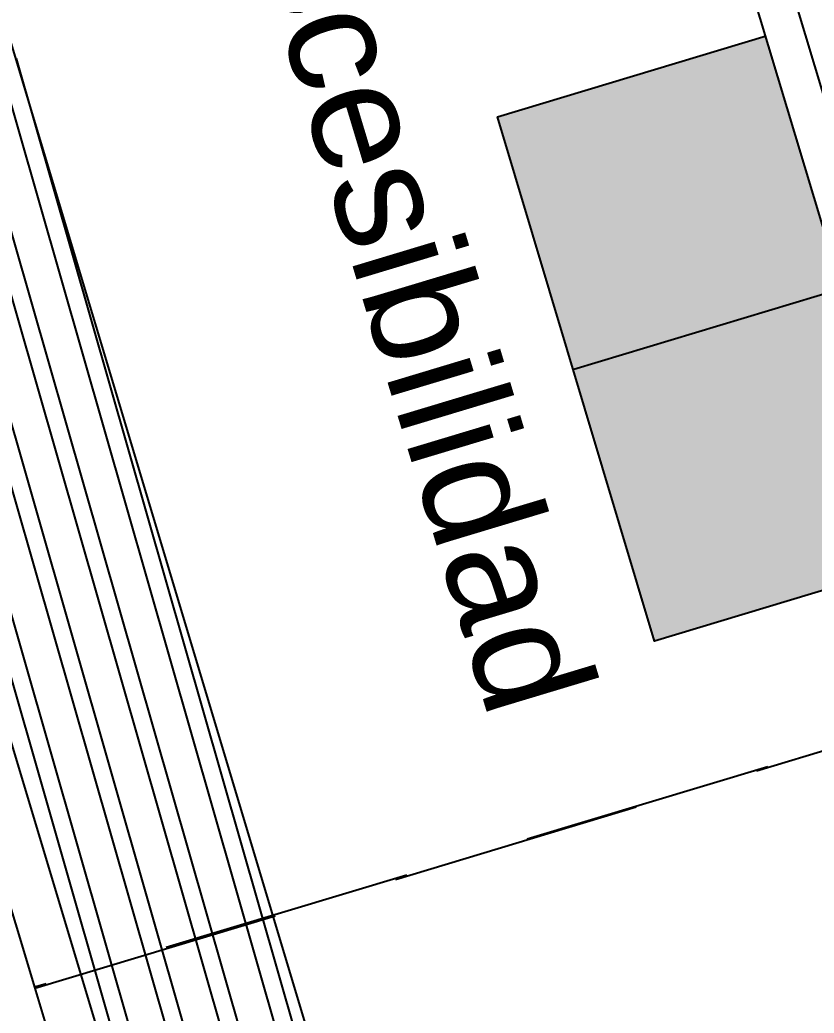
# Model space of a CAD drawing. Header units: metres. Extents: x -296 to 345, y -1036 to 474.
# Drawn here: x 10.859 to 12.44, y 293.526 to 295.502 of the extents above; entities that cross this region are included whole.
import ezdxf

# ---------------------------------------------------------------- set-up
doc = ezdxf.new("R2010")
doc.units = ezdxf.units.M
doc.linetypes.add('HIDDENX2', pattern=[0.75, 0.5, -0.25])
for name, color, linetype in [('DGPRO_Baldosas guias', 253, 'Continuous'), ('DGPRO_Paradores nuevos', 1, 'Continuous'), ('DGPRO_Tactiles', 40, 'Continuous'), ('paradas', 7, 'Continuous')]:
    doc.layers.add(name, color=color, linetype=linetype)
doc.styles.get("Standard").update_dxf_attribs({"font": 'arial.ttf'})

# ---------------------------------------------------------------- blocks, each defined once
blk = doc.blocks.new('modulo cabildo vidrio')
at = {"layer": 'paradas', "color": 1, "linetype": 'HIDDENX2'}
blk.add_lwpolyline([(5876.6022, 3761.2096), (5873.3022, 3761.2096), (5873.3022, 3758.9356), (5876.6022, 3758.9356), (5876.6022, 3761.2096)], dxfattribs=at)
blk = doc.blocks.new('modulo accesibilidad')
at = {"layer": 'paradas', "true_color": 0x939598}
h = blk.add_hatch(color=252, dxfattribs=at)
h.dxf.hatch_style = 1
h.paths.add_polyline_path([(131.1492, -7.607), (132.2378, -7.6065), (132.2381, -8.1652), (131.1495, -8.1644)])
at = {"layer": 'paradas', "color": 1, "linetype": 'HIDDENX2', "elevation": 13.366}
blk.add_lwpolyline([(132.5429, -7.2712), (129.2429, -7.2729), (129.2441, -9.5469), (132.5441, -9.5452), (132.5429, -7.2712)], dxfattribs=at)
at = {"layer": 'paradas', "color": 1, "elevation": 13.366}
for points in [[(129.3126, -7.5318), (132.4736, -7.5302)], [(132.4736, -7.6064), (129.3126, -7.608)], [(132.2378, -7.6065), (132.2381, -8.1652), (131.1495, -8.1644), (131.1492, -7.6058)], [(131.6735, -8.1629), (131.6732, -7.6068)]]:
    blk.add_lwpolyline(points, dxfattribs=at)
at = {"layer": 'paradas', "color": 1, "insert": (129.3809, -8.3047, 13.366), "char_height": 0.222192, "attachment_point": 1, "rotation": 0.0284}
blk.add_mtext_dynamic_manual_height_columns('Modulo Accesibilidad', width=3.558543, gutter_width=12.5, heights=[0], dxfattribs=at)
blk = doc.blocks.new('A$C07AB3025')
at = {"layer": 'DGPRO_Baldosas guias'}
h = blk.add_hatch(dxfattribs=at)
h.set_pattern_fill('ANSI32', color=256, scale=0.011, angle=61)
h.set_pattern_definition([(106, (-3515.31528, -2427.5169), (-0.1007161942, -0.028879904), []), (106, (-3515.29133, -2427.4737), (-0.1007161942, -0.028879904), [])])
h.paths.add_polyline_path([(44.1137, -137.5098), (43.7307, -137.625), (71.1318, -228.7809), (71.5147, -228.6652)])
at = {"layer": 'DGPRO_Tactiles', "color": 1, "elevation": 12.334}
for points in [[(71.5138, -228.6654), (51.6958, -162.7282), (49.8911, -156.7354), (44.1137, -137.5098)], [(71.1307, -228.7805), (51.3128, -162.8434), (49.5081, -156.8507), (43.7307, -137.625)]]:
    blk.add_lwpolyline(points, dxfattribs=at)
at = {"rotation": 286.7348054289174}
blk.add_blockref('modulo accesibilidad', (19.2153, -23.2835, -1.032), dxfattribs=at)
at = {"layer": 'DGPRO_Paradores nuevos', "rotation": 286.7132966889583}
blk.add_blockref('modulo cabildo vidrio', (-5240.9641, 4391.2234, 12.334), dxfattribs=at)

msp = doc.modelspace()

# ---------------------------------------------------------------- block references
msp.add_blockref('A$C07AB3025', (-37.3505, 446.5382, 1.032))

doc.saveas('drawing.dxf')
